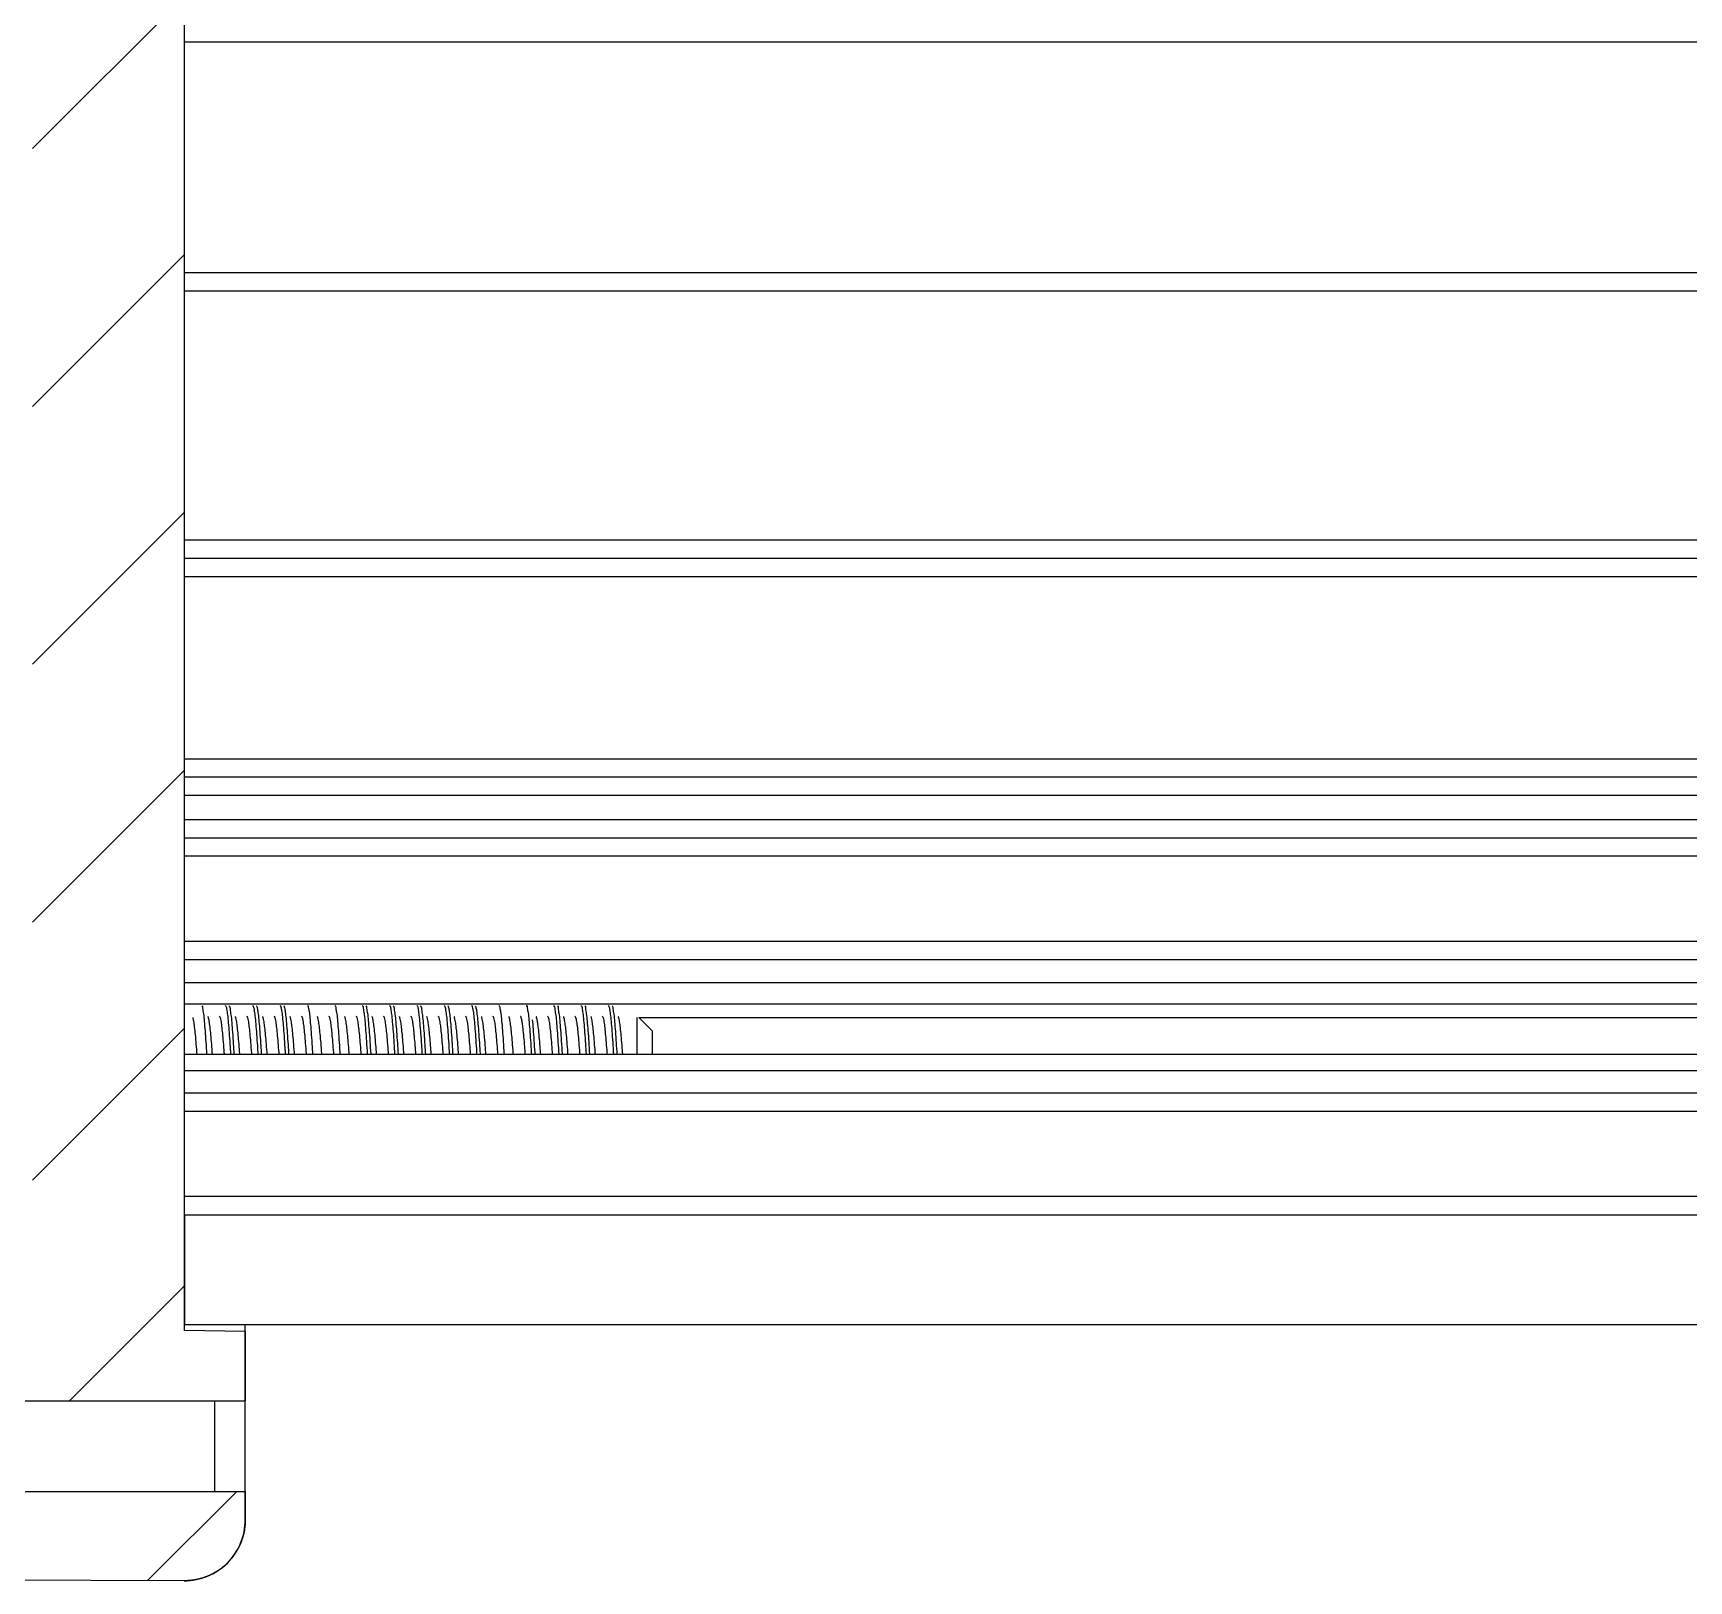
# Model space of a CAD drawing. Header units: millimetres. Extents: x 555 to 820, y -31 to 211.
# Drawn here: x 633.14 to 660.38, y 46.99 to 72.46 of the extents above; entities that cross this region are included whole.
import ezdxf

# ---------------------------------------------------------------- set-up
doc = ezdxf.new("R2010")
doc.units = ezdxf.units.MM

msp = doc.modelspace()

# ---------------------------------------------------------------- hatches: boundary and pattern name
at = {"linetype": 'Continuous'}
h = msp.add_hatch(dxfattribs=at)
h.set_pattern_fill('DEFAULT__3', color=40, scale=3, angle=45, style=0, pattern_type=0)
h.set_pattern_definition([(45, (471.907925372706, -69.45054409469293), (-2.1213203436, 2.1213203436), [])])
edge = h.paths.add_edge_path()
edge.add_line((636.6302785343061, 84.81072080360707), (636.6302785343061, 84.3281758686071))
edge.add_line((636.6302785343061, 84.3281758686071), (635.6302785343061, 84.31072080360707))
edge.add_line((635.6302785343061, 51.11072080380706), (635.6302785343061, 84.31072080360707))
edge.add_line((636.6302785343061, 51.09326573880708), (635.6302785343061, 51.11072080380706))
edge.add_line((636.6302785343061, 51.09326573880708), (636.6302785343061, 49.95698946040704))
edge.add_line((631.7943644516055, 49.95698946040704), (636.6302785343051, 49.95698946040704))
edge.add_line((631.7943644516055, 49.95698946040704), (626.9448217243054, 48.46445214700702))
edge.add_line((626.9448217243054, 48.46445214700708), (636.6302785343051, 48.46445214700708))
edge.add_line((636.6302785343061, 48.46445214700708), (636.6302785343061, 47.99503646270705))
edge.add_spline(control_points=[(636.6302785343061, 47.99503646270705), (636.6302785343061, 47.40762744260707), (636.2141933243057, 46.99299211490711), (635.6267878829059, 46.99504255500705)], knot_values=[0, 0, 0, 0, 1, 1, 1, 1], weights=[1, 0.8039143805, 0.8039143805, 1], degree=3, periodic=0)
edge.add_line((635.6267878829059, 46.99504255500705), (624.1285332086055, 47.03517919850708))
edge.add_spline(control_points=[(623.6302785343061, 47.53517615230709), (623.630278534307, 47.24309293670706), (623.836451772508, 47.03619875920709), (624.1285332086055, 47.03517919850708)], knot_values=[0, 0, 0, 0, 1, 1, 1, 1], weights=[1, 0.8055598918000001, 0.8055598918000001, 1], degree=3, periodic=0)
edge.add_line((623.6302785343061, 47.53517615230709), (623.6302785343061, 49.16765806640706))
edge.add_spline(control_points=[(623.983202274506, 49.64553731240704), (623.7655594673071, 49.5785536752071), (623.6302785343074, 49.39537543330721), (623.6302785343061, 49.16765806640706)], knot_values=[0, 0, 0, 0, 1, 1, 1, 1], weights=[1, 0.8696070029999999, 0.8696070029999999, 1], degree=3, periodic=0)
edge.add_line((633.1302785343061, 52.46072080380708), (623.983202274506, 49.64553731240704))
edge.add_line((633.1302785343061, 52.46072080380708), (633.1302785343061, 82.96072080360705))
edge.add_line((633.1302785343061, 82.96072080360705), (631.483202274506, 83.46763927290704))
edge.add_spline(control_points=[(631.483202274506, 83.46763927290704), (631.2655594673072, 83.53462291010716), (631.1302785343079, 83.7178011521072), (631.1302785343061, 83.94551851890708)], knot_values=[0, 0, 0, 0, 1, 1, 1, 1], weights=[1, 0.8696070029999999, 0.8696070029999999, 1], degree=3, periodic=0)
edge.add_line((631.1302785343061, 83.94551851890708), (631.1302785343061, 85.10177585950703))
edge.add_spline(control_points=[(631.6041105562055, 85.60109062690708), (631.3236202726046, 85.58639075400693), (631.1302785343047, 85.38265107280698), (631.1302785343061, 85.10177585950703)], knot_values=[0, 0, 0, 0, 1, 1, 1, 1], weights=[1, 0.8169162473, 0.8169162473, 1], degree=3, periodic=0)
edge.add_line((631.6041105562055, 85.60109062690708), (635.5779425780057, 85.80935033840706))
edge.add_spline(control_points=[(635.5779425780057, 85.80935033840706), (636.1875083469051, 85.84129632670704), (636.6302785343051, 85.4211231077071), (636.6302785343061, 84.81072080360707)], knot_values=[0, 0, 0, 0, 1, 1, 1, 1], weights=[1, 0.7922363837999999, 0.7922363837999999, 1], degree=3, periodic=0)

# ---------------------------------------------------------------- linework, layer by layer
at = {"color": 7, "linetype": 'Continuous'}
for p, q in [((635.6302785343061, 51.11072080380706), (635.6302785343061, 84.31072080360707)), ((635.6302785343061, 51.11072080380706), (635.6302785343061, 84.31072080360707)), ((745.6302785343061, 72.30715900600705), (635.6302785343061, 72.30715900600705)), ((745.6302785343061, 68.51072080360706), (635.6302785343061, 68.51072080360706)), ((745.6302785343061, 68.21072080360705), (635.6302785343061, 68.21072080360705)), ((745.6302785343061, 64.11428260140707), (635.6302785343061, 64.11428260140707)), ((745.6302785343061, 63.81428260140706), (635.6302785343061, 63.81428260140706)), ((745.6302785343061, 63.5142826014071), (635.6302785343061, 63.5142826014071)), ((745.6302785343061, 60.5142826014071), (635.6302785343061, 60.5142826014071)), ((745.6302785343061, 60.21428260140704), (635.6302785343061, 60.21428260140704)), ((745.6302785343061, 59.91428260140708), (635.6302785343061, 59.91428260140708)), ((745.6302785343061, 59.5142826014071), (635.6302785343061, 59.5142826014071)), ((745.6302785343061, 59.21428260140704), (635.6302785343061, 59.21428260140704)), ((745.6302785343061, 58.91428260140708), (635.6302785343061, 58.91428260140708)), ((745.6302785343061, 57.51072080390708), (635.6302785343061, 57.51072080390708)), ((745.6302785343061, 57.21072080390707), (635.6302785343061, 57.21072080390707)), ((745.6302785343061, 56.83326520520706), (635.6302785343061, 56.83326520520706)), ((745.6302785343061, 56.48233872290706), (635.6302785343061, 56.48233872290706)), ((643.0802785343059, 55.65841025610706), (643.0802785343059, 56.25979432150706)), ((643.3302785343059, 56.03572080380707), (643.1062050166057, 56.25979432150706)), ((643.1062050166057, 56.25979432150706), (738.154352051206, 56.25979432150706)), ((643.3302785343059, 55.65841025610706), (643.3302785343059, 56.03572080380707)), ((635.6302785343061, 55.65841025610706), (745.6302785343061, 55.65841025610706)), ((745.6302785343061, 55.38447310070705), (635.6302785343061, 55.38447310070705)), ((745.6302785343061, 55.0142826014071), (635.6302785343061, 55.0142826014071)), ((745.6302785343061, 54.71428260140709), (635.6302785343061, 54.71428260140709)), ((745.6302785343061, 53.31428260140706), (635.6302785343061, 53.31428260140706)), ((635.6302785343061, 53.0142826014071), (635.6302785343061, 51.21072080390707)), ((635.6302785343061, 53.0142826014071), (745.6302785343061, 53.0142826014071)), ((635.6302785343061, 53.0142826014071), (745.6302785343061, 53.0142826014071)), ((635.6302785343061, 51.21072080390707), (745.6302785343061, 51.21072080390707)), ((635.6302785343061, 51.21072080390707), (745.6302785343061, 51.21072080390707)), ((636.6302785343061, 51.09326573880708), (635.6302785343061, 51.11072080380706)), ((636.6302785343061, 51.09326573880708), (635.6302785343061, 51.11072080380706)), ((636.6302785343061, 47.99503646270705), (636.6302785343061, 51.21072080390707)), ((636.6302785343061, 51.09326573880708), (636.6302785343061, 49.95698946040704)), ((631.7943644516055, 49.95698946040704), (636.6302785343061, 49.95698946040704)), ((631.7943644516055, 49.95698946040704), (636.6302785343061, 49.95698946040704)), ((636.1302785343061, 48.46445214700708), (636.1302785343061, 49.95698946040704)), ((626.9448217243054, 48.46445214700708), (636.6302785343061, 48.46445214700708)), ((626.9448217243054, 48.46445214700708), (636.6302785343061, 48.46445214700708)), ((636.6302785343061, 48.46445214700708), (636.6302785343061, 47.99503646270705)), ((635.6267878829059, 46.99504255500705), (624.1285332086055, 47.03517919850708)), ((635.6267878829059, 46.99504255500705), (624.1285332086055, 47.03517919850708))]:
    msp.add_line(p, q, dxfattribs=at)
msp.add_arc((635.6302785343061, 47.99503646270705), 1, 269.7999999999766, 0, dxfattribs=at)
for points, start_tangent, end_tangent in [([(635.915451863406, 56.45453214500708), (635.9288580797057, 56.41008702080705), (635.9421535343055, 56.32447895910707), (635.9554489888061, 56.20059861120706), (635.9687444434059, 56.04270290160707), (635.9820398979056, 55.85621763090705), (635.9946659476055, 55.65841164620707)], (0.9093206608077858, -0.4160960656243841), (0.0616494884053246, -0.9980978612237189)), ([(636.3010578312061, 56.45794588270707), (636.3113580797054, 56.45041168470709), (636.3246535343061, 56.39954144920705), (636.3379489888058, 56.30781954080703), (636.3512444434056, 56.17839781710705), (636.3645398979062, 56.01572362180707), (636.3778353525059, 55.82538695960704), (636.3884048991059, 55.65841463220704)], (0.9301163589168181, -0.3672649709342301), (0.0616151247530607, -0.9980999831688532)), ([(636.3644514297058, 56.45339043690706), (636.367608079706, 56.45041168470709), (636.3809035343057, 56.39954144920705), (636.3941989888054, 56.30781954080703), (636.4074944434061, 56.17839781710705), (636.4207898979058, 56.01572362180707), (636.4340853525056, 55.82538695960704), (636.4446548991056, 55.65841463220704)], (0.7621967132932307, -0.6473454798212444), (0.0616151247902057, -0.9980999831665601)), ([(636.7516739398062, 56.45972049350706), (636.7634035343054, 56.44533122960706), (636.7766989888061, 56.38802625840708), (636.7899944434058, 56.29026531300707), (636.8032898979055, 56.15540777180706), (636.8165853525062, 55.98808777020707), (636.8298808070059, 55.79405495790706), (636.8384034079055, 55.65841630750708)], (0.9017179336538003, -0.4323248409785414), (0.06144484968939632, -0.9981104800805609)), ([(636.8142805767058, 56.45369483180707), (636.819653534306, 56.44533122960706), (636.8329489888057, 56.38802625840708), (636.8462444434055, 56.29026531300707), (636.8595398979061, 56.15540777180706), (636.8728353525058, 55.98808777020707), (636.8861308070055, 55.79405495790706), (636.894653407906, 55.65841630750708)], (0.6043956899740237, -0.7966842849842237), (0.06144484965667662, -0.9981104800825751)), ([(637.2021535343057, 56.46072080380708), (637.2154489888054, 56.43924380840707), (637.2287444434061, 56.37555084030708), (637.2420398979058, 56.27183059330707), (637.2553353525055, 56.13164722620706), (637.2686308070062, 55.95981788700709), (637.2819262616059, 55.76224718040709), (637.288409212306, 55.65841682260708)], (1, -4.309985536416927e-10), (0.06130559760975467, -0.9981190428509573)), ([(637.2651361138061, 56.45440862990705), (637.271698988806, 56.43924380840707), (637.2849944434057, 56.37555084030708), (637.2982898979054, 56.27183059330707), (637.3115853525061, 56.13164722620706), (637.3248808070058, 55.95981788700709), (637.3381762616056, 55.76224718040709), (637.3446592123056, 55.65841682260708)], (0.498153629794718, -0.8670887850285847), (0.06130559763052804, -0.9981190428496812)), ([(637.6526331288061, 56.45972049350706), (637.6541989888057, 56.46021104480707), (637.6674944434054, 56.43215438630705), (637.680789897906, 56.36212537020708), (637.6940853525058, 56.25253041720708), (637.7073808070055, 56.10713555980709), (637.7206762616062, 55.93093702940706), (637.7339717161059, 55.72998957010708), (637.7384180395057, 55.65841618500707)], (0.9017179336699359, 0.4323248409448865), (0.06125534483231342, -0.99812212816342)), ([(638.1032492373062, 56.45794588270707), (638.1062444434057, 56.45868218370708), (638.1195398979054, 56.42406874540706), (638.132835352506, 56.34776079800707), (638.1461308070058, 56.23238052630705), (638.1594262616055, 56.08189276460706), (638.1727217161061, 55.90146875310711), (638.1860171707059, 55.69730843670709), (638.1884250017057, 55.65841433940705)], (0.9301163588526686, 0.3672649710966917), (0.06134289658260376, -0.9981167512064189)), ([(638.5525351881062, 56.45646101340708), (638.5582898979056, 56.45613546740708), (638.5715853525054, 56.41499348050706), (638.584880807006, 56.33246883970708), (638.5981762616058, 56.21139735500708), (638.6114717161055, 56.05593942920706), (638.6247671707061, 55.87143709290706), (638.6380626252059, 55.66423043550708), (638.6384219656057, 55.65841099690704)], (0.9960104156588601, 0.08923705451809265), (0.06155886915913598, -0.9981034543712632)), ([(638.615891991206, 56.4557349031071), (638.6278353525059, 56.41499348050706), (638.6411308070057, 56.33246883970708), (638.6544262616054, 56.21139735500708), (638.667721716106, 56.05593942920706), (638.6810171707058, 55.87143709290706), (638.6943126252055, 55.66423043550708), (638.6946719656054, 55.65841099690704)], (0.9410284809307965, -0.3383273534272359), (0.06155886921027019, -0.9981034543681097)), ([(639.0012061666058, 56.45704851370704), (639.0103353525056, 56.45257297300708), (639.0236308070054, 56.40493599360707), (639.036926261606, 56.31626196760703), (639.0502217161057, 56.18959801760707), (639.0635171707055, 56.02929672130711), (639.0768126252061, 55.84086654300711), (639.0884094714057, 55.65841333600707)], (0.9682977369995052, -0.2497989041642044), (0.06166560802758587, -0.9980968654327036)), ([(639.0649181733062, 56.45371226270709), (639.0665853525062, 56.45257297300708), (639.0798808070059, 56.40493599360707), (639.0931762616057, 56.31626196760703), (639.1064717161054, 56.18959801760707), (639.119767170706, 56.02929672130711), (639.1330626252058, 55.84086654300711), (639.1446594714054, 55.65841333600707)], (0.8445514136192707, -0.5354744716171741), (0.06166560801730751, -0.9980968654333385)), ([(639.4512728023057, 56.45888147220705), (639.4623808070056, 56.44799760620708), (639.4756762616054, 56.39390448760707), (639.488971716106, 56.29915340020705), (639.5022671707057, 56.16700029380706), (639.5155626252055, 56.00198637110708), (639.5288580797061, 55.80978203720707), (639.538410572106, 55.65841608100709)], (0.9019334069951103, -0.4318751316598269), (0.06149315048627879, -0.9981075054538323)), ([(639.5142227236057, 56.45344141270709), (639.5186308070062, 56.44799760620708), (639.5319262616059, 56.39390448760707), (639.5452217161056, 56.29915340020705), (639.5585171707054, 56.16700029380706), (639.571812625206, 56.00198637110708), (639.5851080797057, 55.80978203720707), (639.5946605721057, 55.65841608100709)], (0.6787510309734115, -0.7343684619811304), (0.06149315045826197, -0.9981075054555584)), ([(639.9020433565057, 56.4603983655071), (639.9144262616056, 56.44241309860706), (639.9277217161053, 56.38190796010707), (639.941017170706, 56.28115709160704), (639.9543126252057, 56.1436226148071), (639.9676080797054, 55.97403065330707), (639.9809035343061, 55.77820892850707), (639.988405668406, 55.65841670920707)], (0.9462807840805817, -0.3233460648899871), (0.06136656624828207, -0.9981152962192772)), ([(639.9645995432057, 56.45403553900707), (639.9706762616062, 56.44241309860706), (639.9839717161059, 56.38190796010707), (639.9972671707056, 56.28115709160704), (640.0105626252054, 56.1436226148071), (640.023858079706, 55.97403065330707), (640.0371535343057, 55.77820892850707), (640.0446556684057, 55.65841670920707)], (0.5435075982003607, -0.8394042474865584), (0.06136656618411187, -0.9981152962232225)), ([(640.352263712106, 56.4603983655071), (640.3531762616059, 56.46059335760708), (640.3664717161056, 56.43582400520705), (640.3797671707053, 56.36895619550705), (640.393062625206, 56.26228771990708), (640.4063580797057, 56.11948404770703), (640.4196535343054, 55.94545236920703), (640.4329489888061, 55.74617296830706), (640.4384135482061, 55.65841665050709)], (0.9462807840388906, 0.3233460650119971), (0.06126721000083513, -0.998121399920227)), ([(640.415845307106, 56.45480181170706), (640.4227217161061, 56.43582400520705), (640.4360171707059, 56.36895619550705), (640.4493126252056, 56.26228771990708), (640.4626080797062, 56.11948404770703), (640.475903534306, 55.94545236920703), (640.4891989888057, 55.74617296830706), (640.4946635482057, 55.65841665050709)], (0.4714772972908057, -0.8818781991518767), (0.0612672098904894, -0.9981213999270003)), ([(640.8030342663061, 56.45888147220705), (640.8052217161058, 56.4595739436071), (640.8185171707056, 56.42823570000706), (640.8318126252062, 56.35505975750709), (640.8451080797059, 56.2425606750071), (640.8584035343057, 56.09460428030707), (640.8716989888054, 55.91627482740705), (640.8849944434061, 55.71370028570709), (640.8884222830058, 55.65841543170706)], (0.9019334047723011, 0.4318751363019696), (0.06128032217232224, -0.9981205949756053)), ([(641.2531007852059, 56.45704884730708), (641.2572671707059, 56.45753594710709), (641.2705626252056, 56.41965437220711), (641.2838580797062, 56.34022998020708), (641.297153534306, 56.22199204680703)], (0.9682997025361091, 0.2497912850130741), (0.0970175691896787, -0.9952826690285157)), ([(641.7018863640061, 56.45642230570706), (641.7091525012057, 56.45475681310711), (641.7224427905059, 56.41089657990705), (641.7357330797059, 56.32582642200708), (641.7490233690061, 56.20246735720707), (641.7623136583062, 56.04505511330706), (641.7756039475054, 55.85899468740706), (641.7884171892057, 55.65841127250707)], (0.9980739980235612, -0.06203462314920853), (0.06163877076611833, -0.9980985231621387)), ([(641.765876329806, 56.45567427800711), (641.7778479787058, 56.41493440210706), (641.7911118676058, 56.33261464820708), (641.8043757565057, 56.21192535700709), (641.8176396454056, 56.05699418500706), (641.8309035343055, 55.87311988410704), (641.8441674232055, 55.66659108140709), (641.8446726790054, 55.65841128830709)], (0.9392912787003171, -0.3431208151038393), (0.06154974817713856, -0.9981040168736578)), ([(642.1510608481059, 56.45764217340707), (642.1610223359058, 56.45114909290709), (642.174312625206, 56.4013666212071), (642.1876029145061, 56.31070145100705), (642.2008932037062, 56.18226671360708), (642.2141834930054, 56.0204724180071), (642.2274737822055, 55.83087402590706), (642.2384063242054, 55.65841420800706)], (0.9424017930193396, -0.3344829749238872), (0.06163634541995933, -0.99809867293934)), ([(642.2154548333057, 56.45453916280707), (642.228820201006, 56.41027310920708), (642.2420840898059, 56.32502868740704), (642.2553479787058, 56.20167417340707), (642.2686118676057, 56.04442837610708), (642.2818757565057, 55.85866920910706), (642.2946672248055, 55.65841126080704)], (0.9081573939533009, -0.418628890316888), (0.06163771456190525, -0.998098588388735)), ([(642.6014651910056, 56.45932171160706), (642.612892170706, 56.44669592230707), (642.6261824599061, 56.3910251429071), (642.6394727492062, 56.29482675590708), (642.6527630384054, 56.16140388440704), (642.6660533277055, 55.99533781260709), (642.6793436169056, 55.80233068070709), (642.6884030635057, 55.65841598170709)], (0.8972826014382888, -0.4414566039330901), (0.06148873900456484, -0.9981077772343168)), ([(642.6649486472062, 56.4537514754071), (642.6665285343062, 56.45268562340709), (642.6797924232061, 56.40539077250708), (642.693056312106, 56.3172373910071), (642.706320201006, 56.19124038500706), (642.7195840898058, 56.03170893830708), (642.7328479787058, 55.84409913550707), (642.7446611230054, 55.65841297230708)], (0.8470440951479082, -0.5315226249888723), (0.06165946656007503, -0.9980972448531893)), ([(635.7665668260062, 56.25986273640706), (635.7788890173061, 56.20590811420709), (635.7928368836057, 56.10843297660705), (635.806505585606, 55.97995054630707), (635.8202674449059, 55.82238518410708), (635.8328534995054, 55.65841522040705)], (0.2638650101928725, -0.9645596178546536), (0.07306026354756717, -0.997327527891595)), ([(636.0248897462062, 56.25986197180708), (636.0232326555061, 56.26584718880707), (636.0184967896058, 56.2790840239071)], (-0.2634362678844094, 0.9646768022312622), (-0.4769550075016423, 0.8789277108039707)), ([(636.0911761128056, 55.6584158046071), (636.078823384206, 55.81950170620706), (636.0650865166054, 55.97723686180706), (636.0513167159062, 56.10713245030706), (636.0372816126056, 56.20551034420708), (636.0248897462062, 56.25986197180708)], (-0.07306006841438234, 0.9973275421862597), (-0.2634362685247203, 0.9646768020564046)), ([(636.201117237206, 56.28572080380707), (636.2143169823058, 56.26751480160704), (636.216566021306, 56.25990167480711)], (1, 0), (0.2768194155431399, -0.960921958942741)), ([(636.216566021306, 56.25990167480711), (636.2277519376058, 56.21223597410705), (636.2411849533056, 56.12183348560711), (636.2544000086056, 56.00169213880707), (636.2675110158053, 55.85594712150709), (636.2809187079057, 55.68464628090703), (636.2828527728062, 55.65841479390707)], (0.2768194139236745, -0.9609219594092715), (0.07308318632759968, -0.9973258483946986)), ([(636.4748917519056, 56.25990574670709), (636.4725698101057, 56.26770620860708), (636.468334402006, 56.27898936110705)], (-0.2783555566403725, 0.9604781018260793), (-0.4702486073138484, 0.8825339921608607)), ([(636.5411752592055, 55.65841640120709), (636.5383882682055, 55.69610485540704), (636.5250757071054, 55.86500982340704), (636.5120032425058, 56.0089643065071), (636.4990110679056, 56.12576653450708), (636.4858355718062, 56.21353374110709), (636.4748917519056, 56.25990574670709)], (-0.07309040407025089, 0.9973253194584242), (-0.278355556836459, 0.9604781017692517)), ([(636.6511172372058, 56.28572080380707), (636.6643654414057, 56.26738126210705), (636.6665646189059, 56.25989824280708)], (1, 0), (0.2757758581746464, -0.9612219702275002)), ([(636.6665646189059, 56.25989824280708), (636.6778592121055, 56.21164975080706), (636.6913587518058, 56.12044632060707), (636.7046410069062, 55.99923795350708), (636.717707136706, 55.85359017750704), (636.7310394247062, 55.68301925630709), (636.7328528317058, 55.65841453060705)], (0.2757758571424707, -0.9612219705236328), (0.07308288142376634, -0.9973258707377444)), ([(636.9248906327058, 56.25990098250708), (636.9226219545054, 56.26756324300709), (636.9183464428062, 56.27899624340705)], (-0.2773140880246105, 0.9607793173164577), (-0.4707209972393711, 0.8822821219757161)), ([(636.9911753124062, 55.65841600340707), (636.988581935506, 55.69350935890708), (636.9752758317055, 55.86262389120708), (636.9621198355054, 56.0077910915071), (636.9489734951059, 56.12606239410707), (636.9358538886055, 56.21343465960706), (636.9248906327058, 56.25990098250708)], (-0.07308936869442523, 0.9973253953368731), (-0.2773140871130746, 0.9607793175795585)), ([(637.1011172372056, 56.28572080380707), (637.1143455010061, 56.26743627080708), (637.1165650171062, 56.25989983710707)], (1, 0), (0.2761935009656366, -0.9611020497451584)), ([(637.1165650171062, 56.25989983710707), (637.1278333267056, 56.21179141230709), (637.1413467255062, 56.12054248020706), (637.1546601579058, 55.99904254860706), (637.167735627606, 55.85324737730707), (637.1809630294057, 55.68404907130707), (637.1828528219058, 55.65841467540707)], (0.276193500434223, -0.9611020498978717), (0.07308369736627021, -0.9973258109460899)), ([(637.3748907055061, 56.25989979010706), (637.372629198606, 56.26754333750705), (637.3683480120054, 56.27899715670708)], (-0.2771735543842384, 0.960819869044145), (-0.4707978195335074, 0.8822411309401161)), ([(637.441175367606, 55.6584155594071), (637.4388049636055, 55.69051600080707), (637.4255522873055, 55.85931955370705), (637.4123603609061, 56.00536414060707), (637.3990895644057, 56.12514761700709), (637.3858113805055, 56.21366449940706), (637.3748907055061, 56.25989979010706)], (-0.07308808222795579, 0.9973254896152207), (-0.2771735559972688, 0.9608198685788242)), ([(637.5511172372054, 56.28572080380707), (637.5645153847055, 56.26696499700705), (637.5665620797055, 56.25988752200709)], (1, 0), (0.2724947257908774, -0.962157276341116)), ([(637.5665620797055, 56.25988752200709), (637.5781545053061, 56.21002446620707), (637.5918685366061, 56.11634662240704), (637.6054127717053, 55.99131881670706), (637.6187793572054, 55.84061967600707), (637.6321961298055, 55.66736180050708), (637.632853215806, 55.6584119172071)], (0.2724947258914553, -0.962157276312631), (0.07307250302776132, -0.9973266312002592)), ([(637.8248852388061, 56.25988674340704), (637.8228379115054, 56.2669651851071), (637.8183989150058, 56.2790263522071)], (-0.2725471547835404, 0.9621424262651538), (-0.4727031186308697, 0.8812217437380051)), ([(637.8911757951056, 55.65841208240704), (637.8904510406056, 55.66828130100708), (637.8770295830055, 55.84149958230705), (637.8636240562056, 55.9924665895071), (637.8500724215056, 56.11730539080708), (637.8363942368061, 56.2104822559071), (637.8248852388061, 56.25988674340704)], (-0.07307419540785037, 0.9973265072008742), (-0.2725471528385246, 0.9621424268161207)), ([(638.0011172372061, 56.28572080380707), (638.0142641739059, 56.26765977590708), (638.0165680120055, 56.25990502850709)], (1, 0), (0.2779497395568448, -0.9605956184994194)), ([(638.0165680120055, 56.25990502850709), (638.0275992259059, 56.21306662250709), (638.0410427399057, 56.12296456480709), (638.0543648460063, 56.00204946630708), (638.0675123810062, 55.85593073130707), (638.080668130906, 55.68801926150707), (638.082852751506, 55.65841524090706)], (0.2779497408138842, -0.9605956181356933), (0.07308577213115901, -0.9973256589058523)), ([(638.2748874797054, 56.25989900310708), (638.2726775491057, 56.26741020110705), (638.2683605299054, 56.27900420820708)], (-0.2760012646435576, 0.9611572722063529), (-0.471166037204041, 0.882044537075901)), ([(638.3411754075061, 55.65841469050707), (638.3392834493062, 55.68407837350708), (638.3259726978059, 55.85427608880707), (638.3129224067062, 55.99965808740706), (638.299649837306, 56.12069820340707), (638.2861606267062, 56.2117656694071), (638.2748874797054, 56.25989900310708)], (-0.07308355779408218, 0.9973258211738827), (-0.2760012630151534, 0.9611572726739575)), ([(638.451117237206, 56.28572080380707), (638.4642751937055, 56.26762957080706), (638.4665685855053, 56.25990277210707)], (1, 0), (0.2777878207675498, -0.9606424551482283)), ([(638.4665685855053, 56.25990277210707), (638.4774919217053, 56.21364755830706), (638.4908602198058, 56.12441094830706), (638.5041599647058, 56.00412770160705), (638.5173316634056, 55.85809831020708), (638.5305293769062, 55.68988449770706), (638.5328527577059, 55.65841547790706)], (0.2777878213457586, -0.9606424549810283), (0.07308732397571693, -0.9973255451827496)), ([(638.7248981887061, 56.2598513539071), (638.7234102527055, 56.26533374030709), (638.7185413175058, 56.27911098760705)], (-0.2592363257189329, 0.9658139196696989), (-0.4791277039688528, 0.8777452040823323)), ([(638.7911759475056, 55.65841821490704), (638.7795059769061, 55.81102982280709), (638.765524192706, 55.97261657450707), (638.7516947258056, 56.10398823810709), (638.7375877711057, 56.20375948420707), (638.7248981887061, 56.2598513539071)], (-0.07306930463552437, 0.9973268655361095), (-0.2592363241666238, 0.9658139200863577)), ([(638.9011172372058, 56.28572080380707), (638.9142810209061, 56.26761358850706), (638.9165689112061, 56.25990165740706)], (1, 0), (0.2777085316023132, -0.960665379554862)), ([(638.9165689112061, 56.25990165740706), (638.9274400560054, 56.2139275482071), (638.9407080935054, 56.12561194200708), (638.9539622780059, 56.0061268028071), (638.967135728106, 55.86044375780705), (638.9803824241054, 55.69185798660703), (638.9828527432056, 55.65841573730711)], (0.2777085318170031, -0.9606653794927997), (0.07308844448291314, -0.9973254630676327)), ([(639.1748914344054, 56.25990434690709), (639.1725847332056, 56.26766535070709), (639.1683378274057, 56.27899131760705)], (-0.2780614940450253, 0.9605632751305083), (-0.4703832913668475, 0.882462214036891)), ([(639.2411752733061, 55.65841635090703), (639.2384081899055, 55.69583803120707), (639.2250988677062, 55.8647339589071), (639.2120019094056, 56.00897770890708), (639.1989783808059, 56.12602393630709), (639.1858382322063, 56.2135193543071), (639.1748914344054, 56.25990434690709)], (-0.07309038869126602, 0.9973253205854947), (-0.2780614932641473, 0.9605632753565548)), ([(639.3511172372056, 56.28572080380707), (639.3639494744058, 56.26851179740709), (639.3665854088059, 56.25992672890709)], (1, 0), (0.2843656392116404, -0.9587159032976117)), ([(639.3665854088059, 56.25992672890709), (639.3767930979058, 56.21737580140706), (639.3896135706055, 56.13413087180709), (639.4024751565058, 56.02096996380709), (639.4152969205062, 55.88221589670707), (639.4282404314055, 55.72038949330704), (639.4328525320062, 55.65841869730707)], (0.2843656400177662, -0.9587159030585058), (0.07309671456918888, -0.997324856964465)), ([(639.624907207106, 56.25992614810707), (639.6222827766061, 56.26848314210707), (639.6182670621057, 56.27895156920704)], (-0.2841591453675184, 0.9587771274409929), (-0.4680522483842481, 0.8837007936979858)), ([(639.6911751294057, 55.65841869610705), (639.6865637702059, 55.72037965270704), (639.6736210054061, 55.88219842320711), (639.6608010924057, 56.0209370001071), (639.6479555844054, 56.13398159780706), (639.6351540978059, 56.21717339140707), (639.624907207106, 56.25992614810707)], (-0.07309670776832328, 0.9973248574629193), (-0.2841591455195357, 0.9587771273959385)), ([(639.8011172372054, 56.28572080380707), (639.8142654306058, 56.26765633240706), (639.8165693057055, 56.25990321920705)], (1, 0), (0.2780344547554451, -0.9605711019850861)), ([(639.8165693057055, 56.25990321920705), (639.8274435435061, 56.21390873770707), (639.8405447112056, 56.12689720090708), (639.8536898703061, 56.00887158680706), (639.8668244133061, 55.86416034810708), (639.880105528906, 55.69557101590703), (639.8828526861054, 55.65841626990709)], (0.2780344550681134, -0.960571101894585), (0.07309010479814874, -0.9973253413909604)), ([(640.074890814206, 56.2599017984071), (640.0726101818055, 56.26759556940704), (640.0683437432054, 56.2789946996071)], (-0.2775314461098449, 0.9607165536307671), (-0.4706158363869417, 0.8823382200391295)), ([(640.1411753717058, 55.65841543760706), (640.1388826265057, 55.68947255890708), (640.1256933258056, 55.85763006450708), (640.112515492906, 56.00379406920706), (640.0992070346057, 56.12421935370708), (640.0858327759062, 56.21354885950706), (640.074890814206, 56.2599017984071)], (-0.07308749882472168, 0.9973255323692192), (-0.2775314481286086, 0.9607165530475872)), ([(640.2511172372061, 56.28572080380707), (640.2642513175061, 56.26769498330708), (640.2665695105062, 56.25990475110706)], (1, 0), (0.2783092750633449, -0.9604915134522093)), ([(640.2665695105062, 56.25990475110706), (640.2774588113062, 56.21382636100708), (640.2905383227054, 56.12694735960707), (640.3036014488063, 56.00976004320705), (640.3167043892055, 55.86558994600705), (640.3300032362059, 55.69694088090705), (640.3328526629058, 55.65841648490709)], (0.2783092758182234, -0.9604915132334779), (0.07309074621127103, -0.997325294384074)), ([(640.524889796906, 56.25990486950707), (640.5225980433062, 56.26762887050711), (640.5183415872062, 56.27899339710706)], (-0.2776842055808776, 0.9606724113718043), (-0.4704602676454268, 0.8824211786709301)), ([(640.5911753444062, 55.65841507750707), (640.5890867395057, 55.68672751360708), (640.5758880516061, 55.85529333700708), (640.5627889217059, 56.00101767840704), (640.5494770196057, 56.12207658920704), (640.5360045359058, 56.21261727010705), (640.524889796906, 56.25990486950707)], (-0.07308465199813009, 0.9973257409905314), (-0.2776842079843129, 0.9606724106770868)), ([(640.701117237206, 56.28572080380707), (640.714244992406, 56.26771229230707), (640.7165693588059, 56.25990575070705)], (1, 0), (0.2784112992184682, -0.9604619453510299)), ([(640.7165693588059, 56.25990575070705), (640.7274940520057, 56.21363604710706), (640.7406408608059, 56.12614140970709), (640.7536364102053, 56.00940889790706), (640.7667170663054, 55.86543903760708), (640.7800426885061, 55.69641266750705), (640.7828526603054, 55.65841645180706)], (0.2784112989130219, -0.9604619454395704), (0.0730905625143027, -0.9973253078466138)), ([(640.9748883213061, 56.25990123060706), (640.9726469878061, 56.26749440960708), (640.9683532168057, 56.27900002770707)], (-0.2766551509808231, 0.9609692645635333), (-0.470891579176152, 0.8821910907853183)), ([(641.041175373006, 55.6584147831071), (641.0392419393057, 55.68463769710706), (641.0258797308062, 55.85539328460709), (641.0128043785054, 56.00086038580707), (640.9995578579056, 56.12143248700704), (640.9860989009059, 56.21210300180707), (640.9748883213061, 56.25990123060706)], (-0.0730832835433239, 0.9973258412708086), (-0.2766551498677597, 0.960969264883975)), ([(641.1511172372058, 56.28572080380707), (641.1623672372062, 56.27248577000705), (641.1667743980062, 56.26004373020709)], (1, 0), (0.3040613625220163, -0.9526524485987821)), ([(641.1667743980062, 56.26004373020709), (641.1736172372058, 56.23310655880709), (641.1848672372054, 56.16855281730705), (641.1961172372058, 56.08041407280706)], (0.3040613613784302, -0.9526524489637843), (0.1126246655380257, -0.9936376023040029)), ([(641.297153534306, 56.22199204680703), (641.310443823506, 56.06906914350708), (641.3237341128062, 55.88667349880706), (641.3370244021054, 55.68106795420704), (641.3384199319054, 55.65841256400711)], (0.09701756919048006, -0.9952826690284376), (0.06125478381927298, -0.9981221625929635)), ([(641.3534035343056, 56.22199204680703), (641.3666674232055, 56.06940404950706), (641.3799313121054, 55.88744849760707), (641.3931952010054, 55.68234839540708), (641.3946699298059, 55.65841268110705)], (0.09701756921728043, -0.9952826690258252), (0.06125532257396053, -0.9981221295294279)), ([(641.425096992206, 56.26004373020709), (641.4206898314061, 56.27248577000705), (641.4179424365058, 56.27877805710705)], (-0.3040613620456876, 0.9526524487508136), (-0.4640808704159743, 0.885792834535227)), ([(641.4544398314057, 56.08041407280706), (641.4431898314061, 56.16855281730705), (641.4319398314057, 56.23310655880709), (641.425096992206, 56.26004373020709)], (-0.1126246655380257, 0.9936376023040029), (-0.3040613613784302, 0.9526524489637843)), ([(641.6011172372056, 56.28572080380707), (641.614280028106, 56.26761631200708), (641.6165675259055, 56.25990395700705)], (1, 0), (0.277629467591445, -0.9606882318030606)), ([(641.6165675259055, 56.25990395700705), (641.6276367364054, 56.21286301280708), (641.6409535377062, 56.12367219010707), (641.6540313830056, 56.00542866830705), (641.6671216699061, 55.86061185490706), (641.6805124657059, 55.69011170830709), (641.6828527048057, 55.65841561520705)], (0.2776294672298922, -0.9606882319075456), (0.07308700910861425, -0.9973255682572054)), ([(641.8748907204055, 56.2599014027071), (641.8726174216055, 56.26757569330709), (641.8683453936056, 56.27899564250708)], (-0.2774055880181143, 0.9607529025385894), (-0.4706793069062113, 0.882304363612857)), ([(641.9411753059059, 55.65841606210711), (641.9385527170053, 55.69390116650709), (641.9252451262056, 55.86299029980705), (641.9120969036059, 56.0080220104071), (641.8989677070059, 56.12610794890708), (641.8858530376057, 56.21343926430706), (641.8748907204055, 56.2599014027071)], (-0.07308954782667568, 0.9973253822090823), (-0.277405589140208, 0.9607529022145987)), ([(642.0511172372054, 56.28572080380707), (642.0643233211059, 56.26749736120706), (642.0665657654055, 56.25990129990703)], (1, 0), (0.2766785966729314, -0.9609625144318052)), ([(642.0665657654055, 56.25990129990703), (642.0777732605058, 56.21211963000707), (642.0912293322054, 56.12147978760709), (642.1044738741058, 56.00094088630709), (642.1175929641059, 55.85496286920704), (642.1310026251059, 55.6835153857071), (642.1328527896059, 55.65841461760704)], (0.2766785966962123, -0.9609625144251023), (0.07308231050122126, -0.997325912574121)), ([(642.3248906697055, 56.25989965630708), (642.3226310106057, 56.26753835650709), (642.3183484332059, 56.2789973976071)], (-0.2771381126199732, 0.960830092437492), (-0.4708140914353832, 0.8822324474342772)), ([(642.3911753638059, 55.65841559140711), (642.388787357606, 55.69075246860706), (642.3755260612062, 55.85963343730708), (642.3623344031058, 56.00562649140704), (642.3490728203061, 56.12527973050709), (642.3358142075059, 56.21364922490704), (642.3248906697055, 56.25989965630708)], (-0.07308817897866468, 0.9973254825249293), (-0.2771381129080613, 0.9608300923543969)), ([(642.5011172372061, 56.28572080380707), (642.5143728626055, 56.26736076880707), (642.5165644372056, 56.25989770600705)], (1, 0), (0.2756160345473893, -0.9612678094580991)), ([(642.5165644372056, 56.25989770600705), (642.5278742004058, 56.21156766560705), (642.5413810817055, 56.12026770700709), (642.5546696966059, 55.99894520000703), (642.567730509406, 55.85330896590705), (642.5810448100057, 55.68294664230706), (642.5828528402054, 55.6584145169071)], (0.2756160357202055, -0.9612678091218277), (0.07308303168122154, -0.9973258597270411)), ([(642.7748867961055, 56.25988729250707), (642.7728086171056, 56.26704687440707), (642.768391098206, 56.27902189600707)], (-0.273316983231144, 0.9619240233393835), (-0.4724541479554633, 0.8813552507812485)), ([(642.8411756219058, 55.65841388860707), (642.8396549979062, 55.67906490770707), (642.8262860989054, 55.85050192740709), (642.8129172495056, 55.99971066620708), (642.7995477783062, 56.12151286210707), (642.786177912306, 56.21167106960706), (642.7748867961055, 56.25988729250707)], (-0.07308486005465493, 0.9973257257439977), (-0.2733169848405827, 0.9619240228820843)), ([(641.1961172372058, 56.08041407280706), (641.2097032092062, 55.94566773290705), (641.2235270161055, 55.7815319897071), (641.2328543744062, 55.65842121380706)], (0.1126246653746752, -0.9936376023225181), (0.07306573608490838, -0.997327126980095)), ([(641.4911769409056, 55.65842105720708), (641.4818041435057, 55.78211016920704), (641.4680107216055, 55.94583292330708), (641.4544398314057, 56.08041407280706)], (-0.07306517119217913, 0.997327168364854), (-0.1126246654056675, 0.9936376023190052)), ([(636.6302785343061, 47.99503646270705), (636.6302170055061, 47.98394350300708), (636.6300313045059, 47.97280139210704), (636.6297197772057, 47.96161189230708), (636.6292807946057, 47.95037681870707), (636.6287127548059, 47.93909803880706), (636.6280140845057, 47.92777747250705), (636.6271832412059, 47.91641709210705), (636.6262187143058, 47.90501892140708), (636.6251190280055, 47.89358503560709), (636.6238827420058, 47.88211756110707), (636.6225084542058, 47.87061867450706), (636.620994801906, 47.85909060200709), (636.6193404642055, 47.84753561930705), (636.617544163406, 47.83595605030706), (636.6156046670059, 47.82435426620708), (636.613520789606, 47.81273268510705), (636.6112913947055, 47.80109377060705), (636.6089153961058, 47.78944003110706), (636.6063917604062, 47.77777401830707), (636.6037195082055, 47.76609832620704), (636.6008977158054, 47.75441558990707), (636.5979255174062, 47.7427284840071), (636.594802106206, 47.73103972160709), (636.5915267363054, 47.71935205220706), (636.5880987244055, 47.70766826080705), (636.5845174511061, 47.69599116570708), (636.5807823625056, 47.68432361700707), (636.5768929718062, 47.67266849480711), (636.5728488603055, 47.66102870760704), (636.5686496793061, 47.64940718990704), (636.5642951507053, 47.6378069004071), (636.5597850690057, 47.62623082020707), (636.5551193016055, 47.61468195040709), (636.5502977907055, 47.60316330990707), (636.545320553506, 47.59167793350707), (636.5401876839061, 47.58022886940705), (636.534899352606, 47.56881917660706), (636.5294558086063, 47.55745192300708), (636.5238573792059, 47.54613018300711), (636.5181044710054, 47.53485703450707), (636.5121975703061, 47.52363555700708), (636.5061372434058, 47.51246882840707), (636.4999241372062, 47.50135992340705), (636.4935589789058, 47.49031191010704), (636.4870425766059, 47.47932784750708), (636.4803758193058, 47.46841078340708), (636.4735596763059, 47.45756375130708), (636.4665951977059, 47.44678976770706), (636.4594835135059, 47.43609183000706), (636.4522258338058, 47.42547291320705), (636.444823447706, 47.41493596780708), (636.4372777231057, 47.40448391700704), (636.429590106006, 47.39411965370709), (636.4217621196059, 47.38384603880706), (636.4137953631054, 47.37366589770704), (636.4056915113061, 47.36358201850709), (636.3974523131056, 47.3535971490071), (636.3890795902054, 47.34371399450708), (636.380575236206, 47.33393521550704), (636.3719412149059, 47.32426342490703), (636.3631795588054, 47.31470118630705), (636.354292367606, 47.30525101110709), (636.3452818066054, 47.29591535690707), (636.3361501050059, 47.28669662500704), (636.3268995536056, 47.27759715830706), (636.3175325035055, 47.26861923980709), (636.3080513639062, 47.25976509000708), (636.2984585996056, 47.25103686570708), (636.2887567296058, 47.24243665780705), (636.2789483244061, 47.23396649000705), (636.2690360039061, 47.22562831680705), (636.2590224350062, 47.21742402240704), (636.2489103295057, 47.20935541930709), (636.2387024413057, 47.20142424670706), (636.2284015642055, 47.19363216950705), (636.2180105293056, 47.18598077730707), (636.2075322026059, 47.17847158320706), (636.1969694823057, 47.17110602300704), (636.1863252962058, 47.16388545440708), (636.1756025992055, 47.15681115630707), (636.1648043707056, 47.1498843284071), (636.1539336119059, 47.14310609010704), (636.1429933430055, 47.13647748110708), (636.1319866009054, 47.12999946010706), (636.1209164362054, 47.12367290530705), (636.1097859111061, 47.11749861420708), (636.098598096206, 47.11147730340707), (636.0873560680058, 47.10560960890706), (636.0760629068055, 47.09989608640706), (636.064721693606, 47.09433721140709), (636.0533355078061, 47.08893337960706), (636.0419074248058, 47.08368490790707), (636.0304405133057, 47.07859203420708), (636.0189378331062, 47.07365491880705), (636.007402432606, 47.06887364480707), (635.9958373466062, 47.0642482189071), (635.9842455938061, 47.05977857270705), (635.9726301749062, 47.05546456330705), (635.9609940700058, 47.05130597450704), (635.9493402372055, 47.04730251810707), (635.9376716095059, 47.04345383500709), (635.9259910940056, 47.03975949660708), (635.9143015690062, 47.0362190057071), (635.9026058828059, 47.03283179880708), (635.890906851506, 47.02959724640709), (635.8792072575062, 47.02651465560706), (635.8675098480054, 47.02358327090707), (635.8558173329058, 47.02080227610708), (635.8441323841054, 47.01817079590705), (635.8324576332062, 47.01568789760705), (635.8207956709058, 47.01335259270707), (635.8091490453054, 47.01116383870709), (635.797520260906, 47.00912054090708), (635.7859117774061, 47.00722155410705), (635.7743260086055, 47.00546568450704), (635.762765321606, 47.00385169120705), (635.7512320358056, 47.00237828870706), (635.7397284220061, 47.00104414780708), (635.7282567019057, 46.99984789830705), (635.7168190472058, 46.99878813040709), (635.7054175791055, 46.99786339650711), (635.6940543677057, 46.99707221330709), (635.6827314316062, 46.99641306340709), (635.6714507375056, 46.99588439740705), (635.6602142000057, 46.99548463520705), (635.649023681006, 46.99521216840708), (635.6378809898061, 46.99506536180706), (635.6267878829059, 46.99504255500705)], (0, -1), (-0.9999939076578254, 0.003490651405204904))]:
    msp.add_spline(points, degree=3, dxfattribs=dict(at, start_tangent=start_tangent, end_tangent=end_tangent))

doc.saveas('drawing.dxf')
